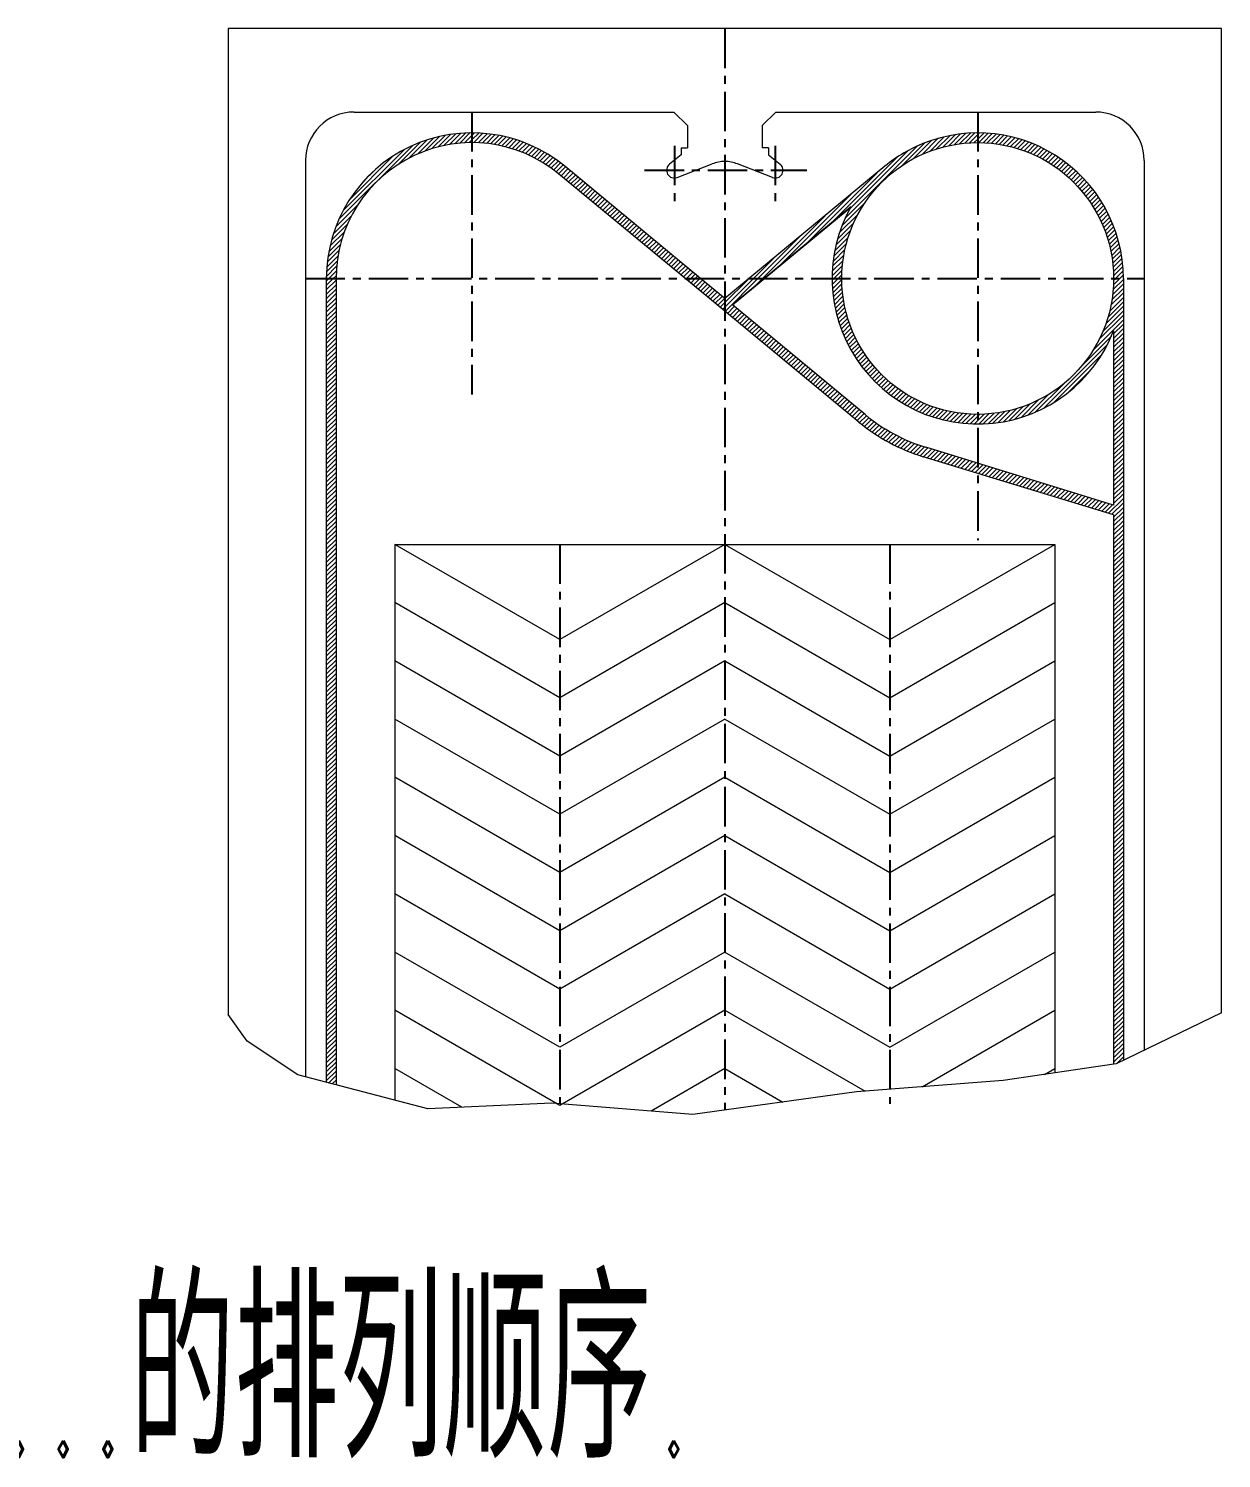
# Model space of a CAD drawing. Header units: millimetres. Extents: x 3165 to 3759, y 1184 to 1604.
# Drawn here: x 3509.85 to 3547.6, y 1289.61 to 1334.87 of the extents above; entities that cross this region are included whole.
import ezdxf

# ---------------------------------------------------------------- set-up
doc = ezdxf.new("R2010")
doc.units = ezdxf.units.MM
doc.linetypes.add('CENTER', pattern=[2, 1.25, -0.25, 0.25, -0.25])
doc.linetypes.add('CENTER2', pattern=[28.575, 19.05, -3.175, 3.175, -3.175])
doc.layers.add('1', color=1, linetype='Continuous', lineweight=18, true_color=0xff0000)
doc.layers.add('2', color=2, linetype='Continuous', lineweight=18, true_color=0xffff00)
doc.styles.add('STYLE1', font='txt.shx', dxfattribs={"width": 0.67, "bigfont": 'hztxt.shx'})

msp = doc.modelspace()

# ---------------------------------------------------------------- linework, layer by layer
at = {"color": 3, "linetype": 'CENTER'}
for p, q in [((3531.882, 1334.868), (3531.882, 1300.639)), ((3523.879, 1332.227), (3523.879, 1323.283)), ((3539.884, 1332.227), (3539.884, 1318.675)), ((3530.284, 1331.159), (3530.284, 1329.322)), ((3533.479, 1331.159), (3533.479, 1329.322)), ((3529.342, 1330.384), (3534.48, 1330.384)), ((3518.611, 1326.959), (3545.153, 1326.959)), ((3526.659, 1318.544), (3526.659, 1300.836)), ((3537.104, 1318.544), (3537.104, 1300.836))]:
    msp.add_line(p, q, dxfattribs=at)
at = {"layer": '1', "linetype": 'Continuous'}
for p, q in [((3547.595, 1334.868), (3516.168, 1334.868)), ((3516.168, 1334.868), (3516.168, 1303.667)), ((3547.595, 1303.711), (3547.595, 1334.868)), ((3520.147, 1332.227), (3530.269, 1332.227)), ((3530.269, 1332.227), (3530.699, 1331.797)), ((3533.495, 1332.227), (3533.064, 1331.797)), ((3533.495, 1332.227), (3543.617, 1332.227)), ((3530.699, 1331.797), (3530.699, 1331.091)), ((3533.064, 1331.797), (3533.064, 1331.091)), ((3530.499, 1331.091), (3530.699, 1331.091)), ((3530.499, 1331.091), (3530.499, 1330.876)), ((3533.264, 1331.091), (3533.064, 1331.091)), ((3533.264, 1331.091), (3533.264, 1330.876)), ((3518.611, 1330.691), (3518.611, 1301.686)), ((3531.11, 1326.959), (3526.816, 1330.51)), ((3530.499, 1330.876), (3530.129, 1330.575)), ((3530.373, 1330.155), (3531.481, 1330.586)), ((3536.948, 1330.51), (3531.882, 1326.321)), ((3533.39, 1330.155), (3532.282, 1330.586)), ((3533.264, 1330.876), (3533.634, 1330.575)), ((3545.153, 1330.691), (3545.153, 1302.535)), ((3531.641, 1326.122), (3526.623, 1330.271)), ((3535.873, 1329.227), (3532.12, 1326.124)), ((3532.123, 1326.122), (3535.869, 1329.219)), ((3519.271, 1326.959), (3519.271, 1301.514)), ((3519.578, 1326.959), (3519.578, 1319.787)), ((3531.882, 1326.321), (3530.704, 1327.295)), ((3544.492, 1326.959), (3544.492, 1302.217)), ((3536.126, 1322.413), (3531.577, 1326.174)), ((3536.321, 1322.65), (3532.12, 1326.124)), ((3544.185, 1325.305), (3544.185, 1319.787)), ((3544.185, 1319.787), (3538.241, 1321.615)), ((3544.185, 1319.479), (3538.162, 1321.318)), ((3519.578, 1319.832), (3519.578, 1301.434)), ((3544.185, 1319.479), (3544.185, 1302.094)), ((3521.437, 1318.544), (3542.327, 1318.544)), ((3521.437, 1318.544), (3521.437, 1300.949)), ((3542.327, 1318.544), (3542.327, 1301.816)), ((3516.764, 1302.819), (3516.168, 1303.667)), ((3547.595, 1303.711), (3544.261, 1302.106)), ((3518.371, 1301.749), (3516.764, 1302.819)), ((3544.261, 1302.106), (3540.69, 1301.57)), ((3522.478, 1300.678), (3518.371, 1301.749)), ((3540.69, 1301.57), (3536.048, 1301.213)), ((3542.001, 1301.767), (3542.327, 1301.955)), ((3536.048, 1301.213), (3530.87, 1300.5)), ((3526.406, 1300.857), (3522.478, 1300.678)), ((3530.87, 1300.5), (3526.406, 1300.857))]:
    msp.add_line(p, q, dxfattribs=at)
msp.add_circle((3539.884, 1326.959), 4.301, dxfattribs=at)
for centre, radius, start, end in [((3520.147, 1330.691), 1.536, 90, 180), ((3543.617, 1330.691), 1.536, 0, 90), ((3523.879, 1326.959), 4.608, 50.414, 180), ((3539.884, 1326.959), 4.608, 0, 115.8195), ((3523.879, 1326.959), 4.301, 50.414, 180), ((3539.884, 1326.959), 4.608, 111.2423, 129.586), ((3530.284, 1330.384), 0.246, 129.1074, 291.2337), ((3531.882, 1329.555), 1.106, 90, 111.2337), ((3531.882, 1329.555), 1.106, 68.7663, 90), ((3533.479, 1330.384), 0.246, 248.7663, 50.8926), ((3539.884, 1326.959), 4.608, 150.5144, 338.9605), ((3539.884, 1326.959), 5.591, 230.414, 252.9068)]:
    msp.add_arc(centre, radius, start, end, dxfattribs=at)
at = {"layer": '2', "linetype": 'CENTER2'}
for p, q in [((3522.163, 1330.902), (3522.665, 1331.404)), ((3522.399, 1330.997), (3522.853, 1331.451)), ((3522.612, 1331.069), (3523.032, 1331.488)), ((3522.809, 1331.125), (3523.202, 1331.517)), ((3522.994, 1331.168), (3523.364, 1331.538)), ((3523.168, 1331.201), (3523.521, 1331.553)), ((3523.334, 1331.225), (3523.671, 1331.562)), ((3523.493, 1331.242), (3523.817, 1331.566)), ((3523.645, 1331.253), (3523.879, 1331.487)), ((3523.879, 1331.487), (3523.958, 1331.566)), ((3523.879, 1331.346), (3524.095, 1331.562)), ((3523.934, 1331.259), (3524.228, 1331.554)), ((3524.072, 1331.255), (3524.358, 1331.542)), ((3524.205, 1331.247), (3524.485, 1331.527)), ((3524.335, 1331.235), (3524.608, 1331.509)), ((3524.461, 1331.22), (3524.728, 1331.488)), ((3524.584, 1331.202), (3524.846, 1331.464)), ((3524.703, 1331.18), (3524.961, 1331.438)), ((3524.82, 1331.155), (3525.074, 1331.409)), ((3538.124, 1330.883), (3538.636, 1331.395)), ((3538.365, 1330.982), (3538.827, 1331.444)), ((3538.582, 1331.058), (3539.007, 1331.483)), ((3538.781, 1331.116), (3539.178, 1331.512)), ((3538.968, 1331.161), (3539.342, 1331.535)), ((3539.144, 1331.195), (3539.499, 1331.551)), ((3539.311, 1331.221), (3539.651, 1331.561)), ((3539.471, 1331.24), (3539.797, 1331.566)), ((3539.624, 1331.252), (3539.884, 1331.512)), ((3539.884, 1331.512), (3539.939, 1331.567)), ((3539.884, 1331.37), (3540.077, 1331.563)), ((3539.915, 1331.26), (3540.211, 1331.555)), ((3540.053, 1331.256), (3540.341, 1331.544)), ((3540.187, 1331.249), (3540.468, 1331.53)), ((3540.318, 1331.238), (3540.592, 1331.512)), ((3540.444, 1331.223), (3540.713, 1331.492)), ((3540.568, 1331.205), (3540.831, 1331.469)), ((3540.688, 1331.184), (3540.947, 1331.443)), ((3540.805, 1331.16), (3541.06, 1331.414)), ((3519.67, 1328.833), (3522.005, 1331.168)), ((3519.803, 1329.108), (3521.73, 1331.035)), ((3521.556, 1330.578), (3522.245, 1331.267)), ((3521.893, 1330.773), (3522.463, 1331.344)), ((3523.792, 1331.259), (3523.879, 1331.346)), ((3524.934, 1331.128), (3525.184, 1331.378)), ((3525.046, 1331.098), (3525.292, 1331.345)), ((3525.155, 1331.066), (3525.398, 1331.309)), ((3525.262, 1331.031), (3525.502, 1331.272)), ((3525.366, 1330.994), (3525.604, 1331.232)), ((3525.469, 1330.955), (3525.704, 1331.19)), ((3525.569, 1330.914), (3525.802, 1331.147)), ((3525.667, 1330.871), (3525.898, 1331.101)), ((3525.763, 1330.825), (3525.992, 1331.054)), ((3525.857, 1330.778), (3526.084, 1331.005)), ((3525.949, 1330.729), (3526.175, 1330.954)), ((3535.695, 1328.878), (3537.965, 1331.148)), ((3535.837, 1329.161), (3537.682, 1331.007)), ((3537.49, 1330.532), (3538.211, 1331.252)), ((3537.846, 1330.746), (3538.432, 1331.332)), ((3539.772, 1331.258), (3539.884, 1331.37)), ((3540.92, 1331.133), (3541.171, 1331.384)), ((3541.032, 1331.104), (3541.279, 1331.351)), ((3541.142, 1331.072), (3541.385, 1331.316)), ((3541.249, 1331.038), (3541.489, 1331.278)), ((3541.353, 1331.001), (3541.592, 1331.239)), ((3541.456, 1330.962), (3541.692, 1331.198)), ((3541.557, 1330.921), (3541.79, 1331.154)), ((3541.655, 1330.878), (3541.886, 1331.109)), ((3541.751, 1330.833), (3541.981, 1331.062)), ((3541.846, 1330.786), (3542.073, 1331.014)), ((3541.938, 1330.737), (3542.164, 1330.963)), ((3520.001, 1329.447), (3521.391, 1330.837)), ((3526.04, 1330.678), (3526.264, 1330.902)), ((3526.128, 1330.625), (3526.351, 1330.848)), ((3526.215, 1330.57), (3526.437, 1330.792)), ((3526.3, 1330.514), (3526.521, 1330.735)), ((3526.383, 1330.456), (3526.603, 1330.676)), ((3526.465, 1330.396), (3526.684, 1330.615)), ((3526.545, 1330.334), (3526.763, 1330.553)), ((3526.623, 1330.271), (3526.841, 1330.489)), ((3535.226, 1328.692), (3537.325, 1330.791)), ((3542.029, 1330.687), (3542.254, 1330.911)), ((3542.118, 1330.634), (3542.341, 1330.857)), ((3542.205, 1330.58), (3542.427, 1330.802)), ((3542.29, 1330.524), (3542.511, 1330.745)), ((3542.374, 1330.466), (3542.594, 1330.686)), ((3542.456, 1330.406), (3542.675, 1330.626)), ((3542.536, 1330.345), (3542.755, 1330.564)), ((3542.614, 1330.282), (3542.833, 1330.5)), ((3520.458, 1330.046), (3520.792, 1330.38)), ((3526.699, 1330.206), (3526.918, 1330.425)), ((3526.774, 1330.139), (3526.996, 1330.361)), ((3526.847, 1330.071), (3527.073, 1330.297)), ((3526.932, 1330.015), (3527.151, 1330.233)), ((3527.01, 1329.951), (3527.228, 1330.169)), ((3527.087, 1329.887), (3527.305, 1330.105)), ((3527.165, 1329.823), (3527.383, 1330.041)), ((3534.409, 1328.017), (3536.688, 1330.295)), ((3542.691, 1330.217), (3542.909, 1330.435)), ((3542.766, 1330.151), (3542.984, 1330.369)), ((3542.84, 1330.083), (3543.057, 1330.3)), ((3542.912, 1330.014), (3543.129, 1330.231)), ((3542.982, 1329.942), (3543.199, 1330.16)), ((3543.051, 1329.87), (3543.268, 1330.087)), ((3527.242, 1329.759), (3527.46, 1329.977)), ((3527.319, 1329.695), (3527.538, 1329.913)), ((3527.397, 1329.631), (3527.615, 1329.849)), ((3527.474, 1329.567), (3527.692, 1329.785)), ((3527.552, 1329.503), (3527.77, 1329.721)), ((3527.629, 1329.439), (3527.847, 1329.657)), ((3527.707, 1329.375), (3527.925, 1329.593)), ((3533.593, 1327.341), (3535.871, 1329.62)), ((3543.117, 1329.795), (3543.335, 1330.013)), ((3543.183, 1329.719), (3543.401, 1329.937)), ((3543.246, 1329.641), (3543.465, 1329.86)), ((3543.308, 1329.562), (3543.527, 1329.781)), ((3543.368, 1329.48), (3543.588, 1329.7)), ((3543.427, 1329.397), (3543.648, 1329.618)), ((3519.571, 1328.593), (3520.26, 1329.282)), ((3527.784, 1329.311), (3528.002, 1329.529)), ((3527.861, 1329.247), (3528.08, 1329.465)), ((3527.939, 1329.183), (3528.157, 1329.401)), ((3528.016, 1329.119), (3528.234, 1329.337)), ((3528.094, 1329.055), (3528.312, 1329.273)), ((3528.171, 1328.991), (3528.389, 1329.209)), ((3528.248, 1328.927), (3528.467, 1329.145)), ((3535.591, 1328.633), (3536.312, 1329.353)), ((3543.484, 1329.313), (3543.705, 1329.534)), ((3543.539, 1329.226), (3543.761, 1329.449)), ((3543.592, 1329.138), (3543.816, 1329.362)), ((3543.643, 1329.048), (3543.869, 1329.274)), ((3543.693, 1328.956), (3543.92, 1329.183)), ((3519.494, 1328.375), (3520.065, 1328.945)), ((3528.326, 1328.863), (3528.544, 1329.081)), ((3528.403, 1328.799), (3528.621, 1329.017)), ((3528.481, 1328.735), (3528.699, 1328.953)), ((3528.558, 1328.671), (3528.776, 1328.889)), ((3528.635, 1328.607), (3528.854, 1328.825)), ((3528.713, 1328.543), (3528.931, 1328.761)), ((3528.79, 1328.479), (3529.009, 1328.697)), ((3533.069, 1326.959), (3535.054, 1328.944)), ((3535.449, 1328.207), (3535.96, 1328.719)), ((3535.511, 1328.411), (3536.097, 1328.998)), ((3543.741, 1328.863), (3543.969, 1329.091)), ((3543.787, 1328.767), (3544.017, 1328.997)), ((3543.83, 1328.669), (3544.063, 1328.902)), ((3543.872, 1328.57), (3544.107, 1328.804)), ((3543.912, 1328.468), (3544.149, 1328.705)), ((3519.387, 1327.985), (3519.841, 1328.439)), ((3519.434, 1328.173), (3519.936, 1328.675)), ((3528.868, 1328.415), (3529.086, 1328.633)), ((3528.945, 1328.351), (3529.163, 1328.569)), ((3529.023, 1328.287), (3529.241, 1328.505)), ((3529.1, 1328.223), (3529.318, 1328.441)), ((3529.177, 1328.159), (3529.396, 1328.377)), ((3529.255, 1328.095), (3529.473, 1328.313)), ((3529.332, 1328.031), (3529.55, 1328.249)), ((3532.927, 1326.959), (3534.237, 1328.269)), ((3535.361, 1327.837), (3535.785, 1328.261)), ((3535.399, 1328.017), (3535.861, 1328.478)), ((3543.949, 1328.364), (3544.189, 1328.604)), ((3543.984, 1328.258), (3544.227, 1328.5)), ((3544.017, 1328.149), (3544.263, 1328.395)), ((3544.047, 1328.038), (3544.297, 1328.287)), ((3519.3, 1327.474), (3519.67, 1327.844)), ((3519.321, 1327.636), (3519.714, 1328.029)), ((3519.35, 1327.806), (3519.769, 1328.226)), ((3529.41, 1327.967), (3529.628, 1328.185)), ((3529.487, 1327.903), (3529.705, 1328.121)), ((3529.564, 1327.839), (3529.783, 1328.057)), ((3529.642, 1327.775), (3529.86, 1327.993)), ((3529.719, 1327.711), (3529.937, 1327.929)), ((3529.797, 1327.647), (3530.015, 1327.865)), ((3529.874, 1327.583), (3530.092, 1327.801)), ((3535.308, 1327.501), (3535.682, 1327.875)), ((3535.331, 1327.665), (3535.727, 1328.062)), ((3544.075, 1327.924), (3544.328, 1328.177)), ((3544.1, 1327.808), (3544.358, 1328.065)), ((3544.123, 1327.689), (3544.384, 1327.951)), ((3544.142, 1327.567), (3544.409, 1327.833)), ((3519.272, 1327.021), (3519.596, 1327.345)), ((3519.276, 1327.167), (3519.613, 1327.504)), ((3519.285, 1327.317), (3519.638, 1327.67)), ((3529.951, 1327.519), (3530.17, 1327.737)), ((3530.029, 1327.455), (3530.247, 1327.673)), ((3530.106, 1327.391), (3530.325, 1327.609)), ((3530.184, 1327.326), (3530.402, 1327.545)), ((3530.261, 1327.262), (3530.479, 1327.481)), ((3530.339, 1327.198), (3530.557, 1327.417)), ((3530.416, 1327.134), (3530.634, 1327.353)), ((3532.786, 1326.959), (3533.42, 1327.593)), ((3535.277, 1327.046), (3535.603, 1327.372)), ((3535.282, 1327.192), (3535.622, 1327.532)), ((3535.292, 1327.344), (3535.648, 1327.699)), ((3544.158, 1327.441), (3544.43, 1327.714)), ((3544.171, 1327.313), (3544.449, 1327.591)), ((3544.179, 1327.18), (3544.464, 1327.465)), ((3544.184, 1327.043), (3544.477, 1327.336)), ((3519.271, 1326.738), (3519.492, 1326.959)), ((3519.271, 1326.879), (3519.351, 1326.959)), ((3519.271, 1326.596), (3519.579, 1326.904)), ((3519.351, 1326.959), (3519.585, 1327.193)), ((3519.492, 1326.959), (3519.579, 1327.046)), ((3530.493, 1327.07), (3530.712, 1327.289)), ((3530.571, 1327.006), (3530.789, 1327.225)), ((3530.648, 1326.942), (3530.665, 1326.959)), ((3530.665, 1326.959), (3530.866, 1327.161)), ((3530.726, 1326.878), (3530.806, 1326.959)), ((3530.803, 1326.814), (3530.947, 1326.959)), ((3530.806, 1326.959), (3530.944, 1327.097)), ((3530.88, 1326.75), (3531.089, 1326.959)), ((3530.947, 1326.959), (3531.021, 1327.033)), ((3530.958, 1326.686), (3531.176, 1326.905)), ((3531.089, 1326.959), (3531.099, 1326.969)), ((3531.882, 1326.055), (3532.786, 1326.959)), ((3531.882, 1326.196), (3532.604, 1326.918)), ((3531.887, 1325.918), (3532.927, 1326.959)), ((3532.776, 1326.666), (3533.069, 1326.959)), ((3535.277, 1326.904), (3535.332, 1326.959)), ((3535.28, 1326.766), (3535.473, 1326.959)), ((3535.288, 1326.632), (3535.584, 1326.928)), ((3535.332, 1326.959), (3535.591, 1327.219)), ((3535.473, 1326.959), (3535.585, 1327.071)), ((3544.171, 1326.606), (3544.492, 1326.927)), ((3544.18, 1326.757), (3544.382, 1326.959)), ((3544.185, 1326.903), (3544.241, 1326.959)), ((3544.241, 1326.959), (3544.486, 1327.204)), ((3544.382, 1326.959), (3544.491, 1327.067)), ((3519.271, 1326.455), (3519.578, 1326.762)), ((3519.271, 1326.313), (3519.578, 1326.621)), ((3519.271, 1326.172), (3519.578, 1326.479)), ((3531.035, 1326.622), (3531.253, 1326.841)), ((3531.113, 1326.558), (3531.331, 1326.777)), ((3531.19, 1326.494), (3531.408, 1326.713)), ((3531.267, 1326.43), (3531.486, 1326.649)), ((3531.345, 1326.366), (3531.563, 1326.585)), ((3531.422, 1326.302), (3531.641, 1326.521)), ((3531.5, 1326.238), (3531.718, 1326.457)), ((3535.299, 1326.502), (3535.587, 1326.79)), ((3535.313, 1326.375), (3535.594, 1326.656)), ((3535.331, 1326.251), (3535.605, 1326.526)), ((3544.101, 1326.111), (3544.492, 1326.503)), ((3544.132, 1326.284), (3544.492, 1326.644)), ((3544.155, 1326.448), (3544.492, 1326.786)), ((3519.271, 1326.031), (3519.578, 1326.338)), ((3519.271, 1325.889), (3519.578, 1326.196)), ((3519.271, 1325.748), (3519.578, 1326.055)), ((3531.577, 1326.174), (3531.795, 1326.393)), ((3531.655, 1326.11), (3531.873, 1326.329)), ((3531.732, 1326.046), (3531.882, 1326.196)), ((3531.809, 1325.982), (3531.882, 1326.055)), ((3531.964, 1325.854), (3532.182, 1326.072)), ((3532.042, 1325.79), (3532.26, 1326.008)), ((3535.351, 1326.13), (3535.62, 1326.399)), ((3535.375, 1326.012), (3535.638, 1326.276)), ((3535.4, 1325.896), (3535.659, 1326.155)), ((3535.429, 1325.783), (3535.683, 1326.038)), ((3543.939, 1325.526), (3544.492, 1326.079)), ((3544.007, 1325.735), (3544.492, 1326.22)), ((3544.06, 1325.929), (3544.492, 1326.362)), ((3519.271, 1325.606), (3519.578, 1325.914)), ((3519.271, 1325.465), (3519.578, 1325.772)), ((3519.271, 1325.324), (3519.578, 1325.631)), ((3532.119, 1325.726), (3532.337, 1325.944)), ((3532.196, 1325.662), (3532.415, 1325.88)), ((3532.274, 1325.598), (3532.492, 1325.816)), ((3532.351, 1325.534), (3532.569, 1325.752)), ((3532.429, 1325.47), (3532.647, 1325.688)), ((3532.506, 1325.406), (3532.724, 1325.624)), ((3532.584, 1325.342), (3532.802, 1325.56)), ((3535.459, 1325.673), (3535.71, 1325.923)), ((3535.492, 1325.564), (3535.739, 1325.811)), ((3535.528, 1325.458), (3535.771, 1325.702)), ((3535.565, 1325.354), (3535.806, 1325.595)), ((3543.554, 1324.716), (3544.492, 1325.654)), ((3543.73, 1325.034), (3544.492, 1325.796)), ((3543.85, 1325.295), (3544.492, 1325.937)), ((3544.185, 1325.206), (3544.492, 1325.513)), ((3519.271, 1325.182), (3519.578, 1325.489)), ((3519.271, 1325.041), (3519.578, 1325.348)), ((3519.271, 1324.899), (3519.578, 1325.206)), ((3519.271, 1324.758), (3519.578, 1325.065)), ((3532.661, 1325.278), (3532.879, 1325.496)), ((3532.738, 1325.214), (3532.957, 1325.432)), ((3532.816, 1325.15), (3533.034, 1325.368)), ((3532.893, 1325.086), (3533.111, 1325.304)), ((3532.971, 1325.022), (3533.189, 1325.24)), ((3533.048, 1324.958), (3533.266, 1325.176)), ((3533.125, 1324.894), (3533.344, 1325.112)), ((3535.604, 1325.252), (3535.842, 1325.49)), ((3535.646, 1325.152), (3535.881, 1325.387)), ((3535.689, 1325.053), (3535.922, 1325.287)), ((3535.734, 1324.957), (3535.965, 1325.188)), ((3535.781, 1324.863), (3536.01, 1325.092)), ((3543.205, 1324.226), (3544.117, 1325.138)), ((3544.185, 1325.064), (3544.492, 1325.372)), ((3544.185, 1324.923), (3544.492, 1325.23)), ((3544.185, 1324.782), (3544.492, 1325.089)), ((3519.271, 1324.616), (3519.578, 1324.924)), ((3519.271, 1324.475), (3519.578, 1324.782)), ((3519.271, 1324.334), (3519.578, 1324.641)), ((3533.203, 1324.83), (3533.421, 1325.048)), ((3533.28, 1324.766), (3533.498, 1324.984)), ((3533.358, 1324.702), (3533.576, 1324.92)), ((3533.435, 1324.638), (3533.653, 1324.856)), ((3533.512, 1324.574), (3533.731, 1324.792)), ((3533.59, 1324.51), (3533.808, 1324.728)), ((3533.667, 1324.446), (3533.885, 1324.664)), ((3535.829, 1324.77), (3536.057, 1324.997)), ((3535.88, 1324.679), (3536.106, 1324.905)), ((3535.932, 1324.59), (3536.157, 1324.814)), ((3535.986, 1324.502), (3536.209, 1324.725)), ((3536.041, 1324.416), (3536.263, 1324.638)), ((3541.971, 1322.851), (3543.993, 1324.872)), ((3544.185, 1324.64), (3544.492, 1324.947)), ((3544.185, 1324.499), (3544.492, 1324.806)), ((3544.185, 1324.357), (3544.492, 1324.665)), ((3519.271, 1324.192), (3519.578, 1324.499)), ((3519.271, 1324.051), (3519.578, 1324.358)), ((3519.271, 1323.909), (3519.578, 1324.216)), ((3533.745, 1324.382), (3533.963, 1324.6)), ((3533.822, 1324.318), (3534.04, 1324.536)), ((3533.9, 1324.254), (3534.118, 1324.472)), ((3533.977, 1324.19), (3534.195, 1324.408)), ((3534.054, 1324.126), (3534.273, 1324.344)), ((3534.132, 1324.062), (3534.35, 1324.28)), ((3534.209, 1323.998), (3534.427, 1324.216)), ((3536.099, 1324.332), (3536.32, 1324.553)), ((3536.157, 1324.249), (3536.377, 1324.469)), ((3536.218, 1324.168), (3536.437, 1324.387)), ((3536.28, 1324.088), (3536.498, 1324.307)), ((3536.343, 1324.011), (3536.561, 1324.229)), ((3542.292, 1323.03), (3543.813, 1324.551)), ((3544.185, 1324.216), (3544.492, 1324.523)), ((3544.185, 1324.074), (3544.492, 1324.382)), ((3544.185, 1323.933), (3544.492, 1324.24)), ((3519.271, 1323.768), (3519.578, 1324.075)), ((3519.271, 1323.626), (3519.578, 1323.934)), ((3519.271, 1323.485), (3519.578, 1323.792)), ((3534.287, 1323.934), (3534.505, 1324.152)), ((3534.364, 1323.87), (3534.582, 1324.088)), ((3534.441, 1323.806), (3534.66, 1324.024)), ((3534.519, 1323.742), (3534.737, 1323.96)), ((3534.596, 1323.678), (3534.814, 1323.896)), ((3534.674, 1323.614), (3534.892, 1323.832)), ((3534.751, 1323.55), (3534.969, 1323.768)), ((3534.828, 1323.486), (3535.047, 1323.704)), ((3536.408, 1323.934), (3536.626, 1324.152)), ((3536.475, 1323.859), (3536.692, 1324.077)), ((3536.543, 1323.786), (3536.76, 1324.003)), ((3536.612, 1323.714), (3536.83, 1323.931)), ((3536.684, 1323.644), (3536.901, 1323.861)), ((3536.756, 1323.575), (3536.974, 1323.793)), ((3536.83, 1323.508), (3537.048, 1323.726)), ((3542.769, 1323.366), (3543.478, 1324.074)), ((3544.185, 1323.792), (3544.492, 1324.099)), ((3544.185, 1323.65), (3544.492, 1323.957)), ((3544.185, 1323.509), (3544.492, 1323.816)), ((3519.271, 1323.344), (3519.578, 1323.651)), ((3519.271, 1323.202), (3519.578, 1323.509)), ((3519.271, 1323.061), (3519.578, 1323.368)), ((3534.906, 1323.422), (3535.124, 1323.64)), ((3534.983, 1323.358), (3535.201, 1323.576)), ((3535.061, 1323.294), (3535.279, 1323.512)), ((3535.138, 1323.23), (3535.356, 1323.448)), ((3535.216, 1323.166), (3535.434, 1323.384)), ((3535.293, 1323.102), (3535.511, 1323.32)), ((3535.37, 1323.038), (3535.589, 1323.256)), ((3536.906, 1323.442), (3537.124, 1323.66)), ((3536.984, 1323.378), (3537.202, 1323.597)), ((3537.063, 1323.316), (3537.282, 1323.535)), ((3537.143, 1323.255), (3537.363, 1323.475)), ((3537.225, 1323.196), (3537.446, 1323.416)), ((3537.309, 1323.138), (3537.53, 1323.359)), ((3537.394, 1323.082), (3537.617, 1323.304)), ((3537.481, 1323.027), (3537.705, 1323.251)), ((3541.47, 1322.632), (3542.127, 1323.289)), ((3541.705, 1322.726), (3542.618, 1323.638)), ((3544.185, 1323.367), (3544.492, 1323.675)), ((3544.185, 1323.226), (3544.492, 1323.533)), ((3544.185, 1323.085), (3544.492, 1323.392)), ((3544.185, 1322.943), (3544.492, 1323.25)), ((3519.271, 1322.919), (3519.578, 1323.227)), ((3519.271, 1322.778), (3519.578, 1323.085)), ((3519.271, 1322.636), (3519.578, 1322.944)), ((3519.271, 1322.495), (3519.578, 1322.802)), ((3535.448, 1322.974), (3535.666, 1323.192)), ((3535.525, 1322.91), (3535.743, 1323.128)), ((3535.603, 1322.846), (3535.821, 1323.064)), ((3535.68, 1322.782), (3535.898, 1323)), ((3535.757, 1322.718), (3535.976, 1322.936)), ((3535.835, 1322.654), (3536.053, 1322.872)), ((3535.912, 1322.59), (3536.13, 1322.808)), ((3537.57, 1322.974), (3537.795, 1323.2)), ((3537.66, 1322.923), (3537.887, 1323.15)), ((3537.752, 1322.874), (3537.98, 1323.102)), ((3537.846, 1322.826), (3538.076, 1323.057)), ((3537.941, 1322.78), (3538.174, 1323.013)), ((3538.039, 1322.737), (3538.273, 1322.971)), ((3538.138, 1322.694), (3538.375, 1322.932)), ((3538.24, 1322.654), (3538.479, 1322.894)), ((3538.343, 1322.616), (3538.585, 1322.859)), ((3538.448, 1322.58), (3538.694, 1322.826)), ((3538.556, 1322.546), (3538.805, 1322.796)), ((3540.695, 1322.423), (3541.108, 1322.836)), ((3540.871, 1322.458), (3541.317, 1322.904)), ((3541.058, 1322.503), (3541.548, 1322.993)), ((3541.256, 1322.56), (3541.809, 1323.113)), ((3544.185, 1322.802), (3544.492, 1323.109)), ((3544.185, 1322.66), (3544.492, 1322.967)), ((3544.185, 1322.519), (3544.492, 1322.826)), ((3519.271, 1322.354), (3519.578, 1322.661)), ((3519.271, 1322.212), (3519.578, 1322.519)), ((3519.271, 1322.071), (3519.578, 1322.378)), ((3535.99, 1322.526), (3536.208, 1322.744)), ((3536.067, 1322.462), (3536.285, 1322.68)), ((3536.144, 1322.398), (3536.363, 1322.616)), ((3536.223, 1322.335), (3536.442, 1322.553)), ((3536.302, 1322.273), (3536.522, 1322.492)), ((3536.383, 1322.212), (3536.603, 1322.432)), ((3536.465, 1322.153), (3536.686, 1322.373)), ((3538.666, 1322.515), (3538.919, 1322.768)), ((3538.778, 1322.486), (3539.035, 1322.743)), ((3538.893, 1322.459), (3539.154, 1322.72)), ((3539.01, 1322.435), (3539.276, 1322.701)), ((3539.13, 1322.413), (3539.402, 1322.685)), ((3539.252, 1322.394), (3539.531, 1322.673)), ((3539.378, 1322.379), (3539.663, 1322.664)), ((3539.507, 1322.366), (3539.8, 1322.659)), ((3539.64, 1322.357), (3539.884, 1322.602)), ((3539.776, 1322.352), (3539.884, 1322.461)), ((3539.884, 1322.461), (3540.086, 1322.663)), ((3539.884, 1322.602), (3539.941, 1322.658)), ((3539.916, 1322.351), (3540.238, 1322.673)), ((3540.061, 1322.354), (3540.395, 1322.688)), ((3540.21, 1322.362), (3540.559, 1322.711)), ((3540.365, 1322.376), (3540.732, 1322.742)), ((3540.527, 1322.396), (3540.914, 1322.783)), ((3544.185, 1322.377), (3544.492, 1322.685)), ((3544.185, 1322.236), (3544.492, 1322.543)), ((3544.185, 1322.095), (3544.492, 1322.402)), ((3519.271, 1321.929), (3519.578, 1322.237)), ((3519.271, 1321.788), (3519.578, 1322.095)), ((3519.271, 1321.647), (3519.578, 1321.954)), ((3536.548, 1322.095), (3536.77, 1322.316)), ((3536.633, 1322.038), (3536.855, 1322.26)), ((3536.719, 1321.982), (3536.942, 1322.205)), ((3536.806, 1321.928), (3537.03, 1322.152)), ((3536.894, 1321.875), (3537.119, 1322.1)), ((3536.984, 1321.823), (3537.21, 1322.049)), ((3537.075, 1321.773), (3537.302, 1322)), ((3537.167, 1321.724), (3537.396, 1321.952)), ((3537.261, 1321.676), (3537.491, 1321.906)), ((3544.185, 1321.953), (3544.492, 1322.26)), ((3544.185, 1321.812), (3544.492, 1322.119)), ((3544.185, 1321.67), (3544.492, 1321.978)), ((3519.271, 1321.505), (3519.578, 1321.812)), ((3519.271, 1321.364), (3519.578, 1321.671)), ((3519.271, 1321.222), (3519.578, 1321.529)), ((3537.356, 1321.63), (3537.588, 1321.861)), ((3537.453, 1321.585), (3537.686, 1321.818)), ((3537.551, 1321.542), (3537.786, 1321.777)), ((3537.651, 1321.5), (3537.887, 1321.737)), ((3537.752, 1321.46), (3537.991, 1321.698)), ((3537.855, 1321.421), (3538.095, 1321.662)), ((3537.959, 1321.384), (3538.202, 1321.627)), ((3538.065, 1321.348), (3538.31, 1321.594)), ((3538.172, 1321.314), (3538.418, 1321.56)), ((3538.281, 1321.281), (3538.526, 1321.527)), ((3538.389, 1321.248), (3538.635, 1321.494)), ((3538.497, 1321.215), (3538.743, 1321.46)), ((3544.185, 1321.529), (3544.492, 1321.836)), ((3544.185, 1321.387), (3544.492, 1321.695)), ((3544.185, 1321.246), (3544.492, 1321.553)), ((3519.271, 1321.081), (3519.578, 1321.388)), ((3519.271, 1320.939), (3519.578, 1321.247)), ((3519.271, 1320.798), (3519.578, 1321.105)), ((3538.606, 1321.182), (3538.851, 1321.427)), ((3538.714, 1321.149), (3538.959, 1321.394)), ((3538.823, 1321.116), (3539.067, 1321.361)), ((3538.931, 1321.083), (3539.175, 1321.327)), ((3539.039, 1321.05), (3539.284, 1321.294)), ((3539.148, 1321.017), (3539.392, 1321.261)), ((3539.256, 1320.984), (3539.5, 1321.228)), ((3539.364, 1320.951), (3539.608, 1321.194)), ((3539.473, 1320.918), (3539.716, 1321.161)), ((3539.581, 1320.885), (3539.824, 1321.128)), ((3539.689, 1320.852), (3539.884, 1321.046)), ((3539.884, 1321.046), (3539.932, 1321.095)), ((3539.884, 1320.905), (3540.041, 1321.061)), ((3539.906, 1320.785), (3540.149, 1321.028)), ((3540.014, 1320.752), (3540.257, 1320.995)), ((3544.185, 1321.105), (3544.492, 1321.412)), ((3544.185, 1320.963), (3544.492, 1321.27)), ((3544.185, 1320.822), (3544.492, 1321.129)), ((3544.185, 1320.68), (3544.492, 1320.988)), ((3519.271, 1320.657), (3519.578, 1320.964)), ((3519.271, 1320.515), (3519.578, 1320.822)), ((3519.271, 1320.374), (3519.578, 1320.681)), ((3519.271, 1320.232), (3519.578, 1320.54)), ((3539.798, 1320.818), (3539.884, 1320.905)), ((3540.123, 1320.719), (3540.365, 1320.962)), ((3540.231, 1320.686), (3540.473, 1320.928)), ((3540.339, 1320.653), (3540.581, 1320.895)), ((3540.448, 1320.62), (3540.69, 1320.862)), ((3540.556, 1320.587), (3540.798, 1320.829)), ((3540.665, 1320.554), (3540.906, 1320.795)), ((3540.773, 1320.521), (3541.014, 1320.762)), ((3540.881, 1320.488), (3541.122, 1320.729)), ((3540.99, 1320.455), (3541.23, 1320.696)), ((3541.098, 1320.422), (3541.339, 1320.662)), ((3541.206, 1320.389), (3541.447, 1320.629)), ((3541.315, 1320.355), (3541.555, 1320.596)), ((3541.423, 1320.322), (3541.663, 1320.562)), ((3544.185, 1320.539), (3544.492, 1320.846)), ((3544.185, 1320.398), (3544.492, 1320.705)), ((3544.185, 1320.256), (3544.492, 1320.563)), ((3519.271, 1320.091), (3519.578, 1320.398)), ((3519.271, 1319.949), (3519.578, 1320.257)), ((3519.271, 1319.808), (3519.578, 1320.115)), ((3541.531, 1320.289), (3541.771, 1320.529)), ((3541.64, 1320.256), (3541.879, 1320.496)), ((3541.748, 1320.223), (3541.988, 1320.463)), ((3541.856, 1320.19), (3542.096, 1320.429)), ((3541.965, 1320.157), (3542.204, 1320.396)), ((3542.073, 1320.124), (3542.312, 1320.363)), ((3542.181, 1320.091), (3542.42, 1320.33)), ((3542.29, 1320.058), (3542.528, 1320.296)), ((3542.398, 1320.025), (3542.636, 1320.263)), ((3542.506, 1319.992), (3542.745, 1320.23)), ((3542.615, 1319.959), (3542.853, 1320.197)), ((3542.723, 1319.926), (3542.961, 1320.163)), ((3542.832, 1319.892), (3543.069, 1320.13)), ((3542.94, 1319.859), (3543.177, 1320.097)), ((3544.185, 1320.115), (3544.492, 1320.422)), ((3544.185, 1319.973), (3544.492, 1320.28)), ((3544.185, 1319.832), (3544.492, 1320.139)), ((3519.271, 1319.667), (3519.578, 1319.974)), ((3519.271, 1319.525), (3519.578, 1319.832)), ((3519.271, 1319.384), (3519.578, 1319.691)), ((3543.048, 1319.826), (3543.285, 1320.064)), ((3543.157, 1319.793), (3543.394, 1320.03)), ((3543.265, 1319.76), (3543.502, 1319.997)), ((3543.373, 1319.727), (3543.61, 1319.964)), ((3543.482, 1319.694), (3543.718, 1319.931)), ((3543.59, 1319.661), (3543.826, 1319.897)), ((3543.698, 1319.628), (3543.934, 1319.864)), ((3543.807, 1319.595), (3544.043, 1319.831)), ((3543.915, 1319.562), (3544.151, 1319.797)), ((3544.023, 1319.529), (3544.492, 1319.998)), ((3544.132, 1319.496), (3544.492, 1319.856)), ((3544.185, 1319.408), (3544.492, 1319.715)), ((3519.271, 1319.242), (3519.578, 1319.55)), ((3519.271, 1319.101), (3519.578, 1319.408)), ((3519.271, 1318.96), (3519.578, 1319.267)), ((3544.185, 1319.266), (3544.492, 1319.573)), ((3544.185, 1319.125), (3544.492, 1319.432)), ((3544.185, 1318.983), (3544.492, 1319.291)), ((3519.271, 1318.818), (3519.578, 1319.125)), ((3519.271, 1318.677), (3519.578, 1318.984)), ((3519.271, 1318.535), (3519.578, 1318.842)), ((3544.185, 1318.842), (3544.492, 1319.149)), ((3544.185, 1318.7), (3544.492, 1319.008)), ((3544.185, 1318.559), (3544.492, 1318.866)), ((3544.185, 1318.418), (3544.492, 1318.725)), ((3519.271, 1318.394), (3519.578, 1318.701)), ((3519.271, 1318.252), (3519.578, 1318.56)), ((3519.271, 1318.111), (3519.578, 1318.418)), ((3519.271, 1317.97), (3519.578, 1318.277)), ((3526.659, 1315.528), (3521.437, 1318.544)), ((3531.882, 1318.544), (3526.659, 1315.528)), ((3531.882, 1318.544), (3537.104, 1315.528)), ((3537.104, 1315.528), (3542.327, 1318.544)), ((3544.185, 1318.276), (3544.492, 1318.583)), ((3544.185, 1318.135), (3544.492, 1318.442)), ((3544.185, 1317.993), (3544.492, 1318.301)), ((3519.271, 1317.828), (3519.578, 1318.135)), ((3519.271, 1317.687), (3519.578, 1317.994)), ((3519.271, 1317.545), (3519.578, 1317.853)), ((3544.185, 1317.852), (3544.492, 1318.159)), ((3544.185, 1317.711), (3544.492, 1318.018)), ((3544.185, 1317.569), (3544.492, 1317.876)), ((3519.271, 1317.404), (3519.578, 1317.711)), ((3519.271, 1317.262), (3519.578, 1317.57)), ((3519.271, 1317.121), (3519.578, 1317.428)), ((3544.185, 1317.428), (3544.492, 1317.735)), ((3544.185, 1317.286), (3544.492, 1317.593)), ((3544.185, 1317.145), (3544.492, 1317.452)), ((3519.271, 1316.98), (3519.578, 1317.287)), ((3519.271, 1316.838), (3519.578, 1317.145)), ((3519.271, 1316.697), (3519.578, 1317.004)), ((3544.185, 1317.003), (3544.492, 1317.311)), ((3544.185, 1316.862), (3544.492, 1317.169)), ((3544.185, 1316.721), (3544.492, 1317.028)), ((3519.271, 1316.555), (3519.578, 1316.863)), ((3519.271, 1316.414), (3519.578, 1316.721)), ((3519.271, 1316.273), (3519.578, 1316.58)), ((3526.659, 1313.685), (3521.437, 1316.7)), ((3531.882, 1316.7), (3526.659, 1313.685)), ((3531.882, 1316.7), (3537.104, 1313.685)), ((3537.104, 1313.685), (3542.327, 1316.7)), ((3544.185, 1316.579), (3544.492, 1316.886)), ((3544.185, 1316.438), (3544.492, 1316.745)), ((3544.185, 1316.296), (3544.492, 1316.603)), ((3544.185, 1316.155), (3544.492, 1316.462)), ((3519.271, 1316.131), (3519.578, 1316.438)), ((3519.271, 1315.99), (3519.578, 1316.297)), ((3519.271, 1315.848), (3519.578, 1316.155)), ((3519.271, 1315.707), (3519.578, 1316.014)), ((3544.185, 1316.013), (3544.492, 1316.321)), ((3544.185, 1315.872), (3544.492, 1316.179)), ((3544.185, 1315.731), (3544.492, 1316.038)), ((3519.271, 1315.565), (3519.578, 1315.873)), ((3519.271, 1315.424), (3519.578, 1315.731)), ((3519.271, 1315.283), (3519.578, 1315.59)), ((3544.185, 1315.589), (3544.492, 1315.896)), ((3544.185, 1315.448), (3544.492, 1315.755)), ((3544.185, 1315.306), (3544.492, 1315.614)), ((3519.271, 1315.141), (3519.578, 1315.448)), ((3519.271, 1315), (3519.578, 1315.307)), ((3519.271, 1314.858), (3519.578, 1315.166)), ((3544.185, 1315.165), (3544.492, 1315.472)), ((3544.185, 1315.024), (3544.492, 1315.331)), ((3544.185, 1314.882), (3544.492, 1315.189)), ((3519.271, 1314.717), (3519.578, 1315.024)), ((3519.271, 1314.575), (3519.578, 1314.883)), ((3519.271, 1314.434), (3519.578, 1314.741)), ((3526.659, 1311.842), (3521.437, 1314.857)), ((3531.882, 1314.857), (3526.659, 1311.842)), ((3531.882, 1314.857), (3537.104, 1311.842)), ((3537.104, 1311.842), (3542.327, 1314.857)), ((3544.185, 1314.741), (3544.492, 1315.048)), ((3544.185, 1314.599), (3544.492, 1314.906)), ((3544.185, 1314.458), (3544.492, 1314.765)), ((3519.271, 1314.293), (3519.578, 1314.6)), ((3519.271, 1314.151), (3519.578, 1314.458)), ((3519.271, 1314.01), (3519.578, 1314.317)), ((3544.185, 1314.316), (3544.492, 1314.624)), ((3544.185, 1314.175), (3544.492, 1314.482)), ((3544.185, 1314.034), (3544.492, 1314.341)), ((3544.185, 1313.892), (3544.492, 1314.199)), ((3519.271, 1313.868), (3519.578, 1314.176)), ((3519.271, 1313.727), (3519.578, 1314.034)), ((3519.271, 1313.586), (3519.578, 1313.893)), ((3519.271, 1313.444), (3519.578, 1313.751)), ((3544.185, 1313.751), (3544.492, 1314.058)), ((3544.185, 1313.609), (3544.492, 1313.916)), ((3544.185, 1313.468), (3544.492, 1313.775)), ((3519.271, 1313.303), (3519.578, 1313.61)), ((3519.271, 1313.161), (3519.578, 1313.468)), ((3519.271, 1313.02), (3519.578, 1313.327)), ((3544.185, 1313.326), (3544.492, 1313.634)), ((3544.185, 1313.185), (3544.492, 1313.492)), ((3544.185, 1313.044), (3544.492, 1313.351)), ((3519.271, 1312.878), (3519.578, 1313.186)), ((3519.271, 1312.737), (3519.578, 1313.044)), ((3519.271, 1312.596), (3519.578, 1312.903)), ((3526.659, 1309.999), (3521.437, 1313.014)), ((3531.882, 1313.014), (3526.659, 1309.999)), ((3531.882, 1313.014), (3537.104, 1309.999)), ((3537.104, 1309.999), (3542.327, 1313.014)), ((3544.185, 1312.902), (3544.492, 1313.209)), ((3544.185, 1312.761), (3544.492, 1313.068)), ((3544.185, 1312.619), (3544.492, 1312.927)), ((3519.271, 1312.454), (3519.578, 1312.761)), ((3519.271, 1312.313), (3519.578, 1312.62)), ((3519.271, 1312.171), (3519.578, 1312.479)), ((3544.185, 1312.478), (3544.492, 1312.785)), ((3544.185, 1312.336), (3544.492, 1312.644)), ((3544.185, 1312.195), (3544.492, 1312.502)), ((3519.271, 1312.03), (3519.578, 1312.337)), ((3519.271, 1311.888), (3519.578, 1312.196)), ((3519.271, 1311.747), (3519.578, 1312.054)), ((3544.185, 1312.054), (3544.492, 1312.361)), ((3544.185, 1311.912), (3544.492, 1312.219)), ((3544.185, 1311.771), (3544.492, 1312.078)), ((3544.185, 1311.629), (3544.492, 1311.937)), ((3519.271, 1311.606), (3519.578, 1311.913)), ((3519.271, 1311.464), (3519.578, 1311.771)), ((3519.271, 1311.323), (3519.578, 1311.63)), ((3519.271, 1311.181), (3519.578, 1311.489)), ((3544.185, 1311.488), (3544.492, 1311.795)), ((3544.185, 1311.347), (3544.492, 1311.654)), ((3544.185, 1311.205), (3544.492, 1311.512)), ((3519.271, 1311.04), (3519.578, 1311.347)), ((3519.271, 1310.899), (3519.578, 1311.206)), ((3519.271, 1310.757), (3519.578, 1311.064)), ((3526.659, 1308.156), (3521.437, 1311.171)), ((3531.882, 1311.171), (3526.659, 1308.156)), ((3531.882, 1311.171), (3537.104, 1308.156)), ((3537.104, 1308.156), (3542.327, 1311.171)), ((3544.185, 1311.064), (3544.492, 1311.371)), ((3544.185, 1310.922), (3544.492, 1311.229)), ((3544.185, 1310.781), (3544.492, 1311.088)), ((3519.271, 1310.616), (3519.578, 1310.923)), ((3519.271, 1310.474), (3519.578, 1310.781)), ((3519.271, 1310.333), (3519.578, 1310.64)), ((3544.185, 1310.639), (3544.492, 1310.947)), ((3544.185, 1310.498), (3544.492, 1310.805)), ((3544.185, 1310.357), (3544.492, 1310.664)), ((3519.271, 1310.191), (3519.578, 1310.499)), ((3519.271, 1310.05), (3519.578, 1310.357)), ((3519.271, 1309.909), (3519.578, 1310.216)), ((3544.185, 1310.215), (3544.492, 1310.522)), ((3544.185, 1310.074), (3544.492, 1310.381)), ((3544.185, 1309.932), (3544.492, 1310.24)), ((3519.271, 1309.767), (3519.578, 1310.074)), ((3519.271, 1309.626), (3519.578, 1309.933)), ((3519.271, 1309.484), (3519.578, 1309.792)), ((3544.185, 1309.791), (3544.492, 1310.098)), ((3544.185, 1309.649), (3544.492, 1309.957)), ((3544.185, 1309.508), (3544.492, 1309.815)), ((3544.185, 1309.367), (3544.492, 1309.674)), ((3519.271, 1309.343), (3519.578, 1309.65)), ((3519.271, 1309.201), (3519.578, 1309.509)), ((3519.271, 1309.06), (3519.578, 1309.367)), ((3519.271, 1308.919), (3519.578, 1309.226)), ((3526.659, 1306.312), (3521.437, 1309.328)), ((3531.882, 1309.328), (3526.659, 1306.312)), ((3531.882, 1309.328), (3537.104, 1306.312)), ((3537.104, 1306.312), (3542.327, 1309.328)), ((3544.185, 1309.225), (3544.492, 1309.532)), ((3544.185, 1309.084), (3544.492, 1309.391)), ((3544.185, 1308.942), (3544.492, 1309.25)), ((3519.271, 1308.777), (3519.578, 1309.084)), ((3519.271, 1308.636), (3519.578, 1308.943)), ((3519.271, 1308.494), (3519.578, 1308.802)), ((3544.185, 1308.801), (3544.492, 1309.108)), ((3544.185, 1308.66), (3544.492, 1308.967)), ((3544.185, 1308.518), (3544.492, 1308.825)), ((3519.271, 1308.353), (3519.578, 1308.66)), ((3519.271, 1308.212), (3519.578, 1308.519)), ((3519.271, 1308.07), (3519.578, 1308.377)), ((3544.185, 1308.377), (3544.492, 1308.684)), ((3544.185, 1308.235), (3544.492, 1308.542)), ((3544.185, 1308.094), (3544.492, 1308.401)), ((3519.271, 1307.929), (3519.578, 1308.236)), ((3519.271, 1307.787), (3519.578, 1308.094)), ((3519.271, 1307.646), (3519.578, 1307.953)), ((3544.185, 1307.952), (3544.492, 1308.26)), ((3544.185, 1307.811), (3544.492, 1308.118)), ((3544.185, 1307.67), (3544.492, 1307.977)), ((3519.271, 1307.504), (3519.578, 1307.812)), ((3519.271, 1307.363), (3519.578, 1307.67)), ((3519.271, 1307.222), (3519.578, 1307.529)), ((3526.659, 1304.469), (3521.437, 1307.484)), ((3531.882, 1307.484), (3526.659, 1304.469)), ((3531.882, 1307.484), (3537.104, 1304.469)), ((3537.104, 1304.469), (3542.327, 1307.484)), ((3544.185, 1307.528), (3544.492, 1307.835)), ((3544.185, 1307.387), (3544.492, 1307.694)), ((3544.185, 1307.245), (3544.492, 1307.553)), ((3544.185, 1307.104), (3544.492, 1307.411)), ((3519.271, 1307.08), (3519.578, 1307.387)), ((3519.271, 1306.939), (3519.578, 1307.246)), ((3519.271, 1306.797), (3519.578, 1307.105)), ((3519.271, 1306.656), (3519.578, 1306.963)), ((3544.185, 1306.962), (3544.492, 1307.27)), ((3544.185, 1306.821), (3544.492, 1307.128)), ((3544.185, 1306.68), (3544.492, 1306.987)), ((3519.271, 1306.514), (3519.578, 1306.822)), ((3519.271, 1306.373), (3519.578, 1306.68)), ((3519.271, 1306.232), (3519.578, 1306.539)), ((3544.185, 1306.538), (3544.492, 1306.845)), ((3544.185, 1306.397), (3544.492, 1306.704)), ((3544.185, 1306.255), (3544.492, 1306.563)), ((3519.271, 1306.09), (3519.578, 1306.397)), ((3519.271, 1305.949), (3519.578, 1306.256)), ((3519.271, 1305.807), (3519.578, 1306.115)), ((3544.185, 1306.114), (3544.492, 1306.421)), ((3544.185, 1305.973), (3544.492, 1306.28)), ((3544.185, 1305.831), (3544.492, 1306.138)), ((3519.271, 1305.666), (3519.578, 1305.973)), ((3519.271, 1305.525), (3519.578, 1305.832)), ((3519.271, 1305.383), (3519.578, 1305.69)), ((3526.659, 1302.626), (3521.437, 1305.641)), ((3531.882, 1305.641), (3526.659, 1302.626)), ((3531.882, 1305.641), (3537.104, 1302.626)), ((3537.104, 1302.626), (3542.327, 1305.641)), ((3544.185, 1305.69), (3544.492, 1305.997)), ((3544.185, 1305.548), (3544.492, 1305.855)), ((3544.185, 1305.407), (3544.492, 1305.714)), ((3519.271, 1305.242), (3519.578, 1305.549)), ((3519.271, 1305.1), (3519.578, 1305.407)), ((3519.271, 1304.959), (3519.578, 1305.266)), ((3544.185, 1305.265), (3544.492, 1305.573)), ((3544.185, 1305.124), (3544.492, 1305.431)), ((3544.185, 1304.983), (3544.492, 1305.29)), ((3544.185, 1304.841), (3544.492, 1305.148)), ((3519.271, 1304.817), (3519.578, 1305.125)), ((3519.271, 1304.676), (3519.578, 1304.983)), ((3519.271, 1304.535), (3519.578, 1304.842)), ((3519.271, 1304.393), (3519.578, 1304.7)), ((3544.185, 1304.7), (3544.492, 1305.007)), ((3544.185, 1304.558), (3544.492, 1304.866)), ((3544.185, 1304.417), (3544.492, 1304.724)), ((3519.271, 1304.252), (3519.578, 1304.559)), ((3519.271, 1304.11), (3519.578, 1304.417)), ((3519.271, 1303.969), (3519.578, 1304.276)), ((3544.185, 1304.275), (3544.492, 1304.583)), ((3544.185, 1304.134), (3544.492, 1304.441)), ((3544.185, 1303.993), (3544.492, 1304.3)), ((3519.271, 1303.827), (3519.578, 1304.135)), ((3519.271, 1303.686), (3519.578, 1303.993)), ((3519.271, 1303.545), (3519.578, 1303.852)), ((3526.659, 1300.783), (3521.437, 1303.798)), ((3531.882, 1303.798), (3526.659, 1300.783)), ((3531.882, 1303.798), (3536.322, 1301.234)), ((3538.127, 1301.373), (3542.327, 1303.798)), ((3544.185, 1303.851), (3544.492, 1304.158)), ((3544.185, 1303.71), (3544.492, 1304.017)), ((3544.185, 1303.568), (3544.492, 1303.876)), ((3519.271, 1303.403), (3519.578, 1303.71)), ((3519.271, 1303.262), (3519.578, 1303.569)), ((3519.271, 1303.12), (3519.578, 1303.428)), ((3544.185, 1303.427), (3544.492, 1303.734)), ((3544.185, 1303.286), (3544.492, 1303.593)), ((3544.185, 1303.144), (3544.492, 1303.451)), ((3519.271, 1302.979), (3519.578, 1303.286)), ((3519.271, 1302.838), (3519.578, 1303.145)), ((3519.271, 1302.696), (3519.578, 1303.003)), ((3544.185, 1303.003), (3544.492, 1303.31)), ((3544.185, 1302.861), (3544.492, 1303.168)), ((3544.185, 1302.72), (3544.492, 1303.027)), ((3544.185, 1302.578), (3544.492, 1302.886)), ((3519.271, 1302.555), (3519.578, 1302.862)), ((3519.271, 1302.413), (3519.578, 1302.72)), ((3519.271, 1302.272), (3519.578, 1302.579)), ((3519.271, 1302.13), (3519.578, 1302.438)), ((3544.185, 1302.437), (3544.492, 1302.744)), ((3544.185, 1302.296), (3544.492, 1302.603)), ((3544.185, 1302.154), (3544.492, 1302.461)), ((3519.271, 1301.989), (3519.578, 1302.296)), ((3519.271, 1301.848), (3519.578, 1302.155)), ((3519.271, 1301.706), (3519.578, 1302.013)), ((3544.294, 1302.121), (3544.492, 1302.32)), ((3519.271, 1301.565), (3519.578, 1301.872)), ((3519.343, 1301.495), (3519.578, 1301.73)), ((3519.455, 1301.466), (3519.578, 1301.589)), ((3523.563, 1300.727), (3521.437, 1301.955)), ((3531.882, 1301.955), (3529.545, 1300.606)), ((3531.882, 1301.955), (3533.721, 1300.893)), ((3519.568, 1301.437), (3519.578, 1301.448))]:
    msp.add_line(p, q, dxfattribs=at)
msp.add_arc((3539.884, 1326.959), 5.898, 230.414, 253.027, dxfattribs=at)

# ---------------------------------------------------------------- texts
at = {"layer": '2', "style": 'STYLE1', "width": 0.6}
msp.add_text('C向为移开固定板后装机顺序为1A.2B.3A......的排列顺序.', height=5.5, dxfattribs=at).set_placement((3439.332, 1289.646))

doc.saveas('drawing.dxf')
